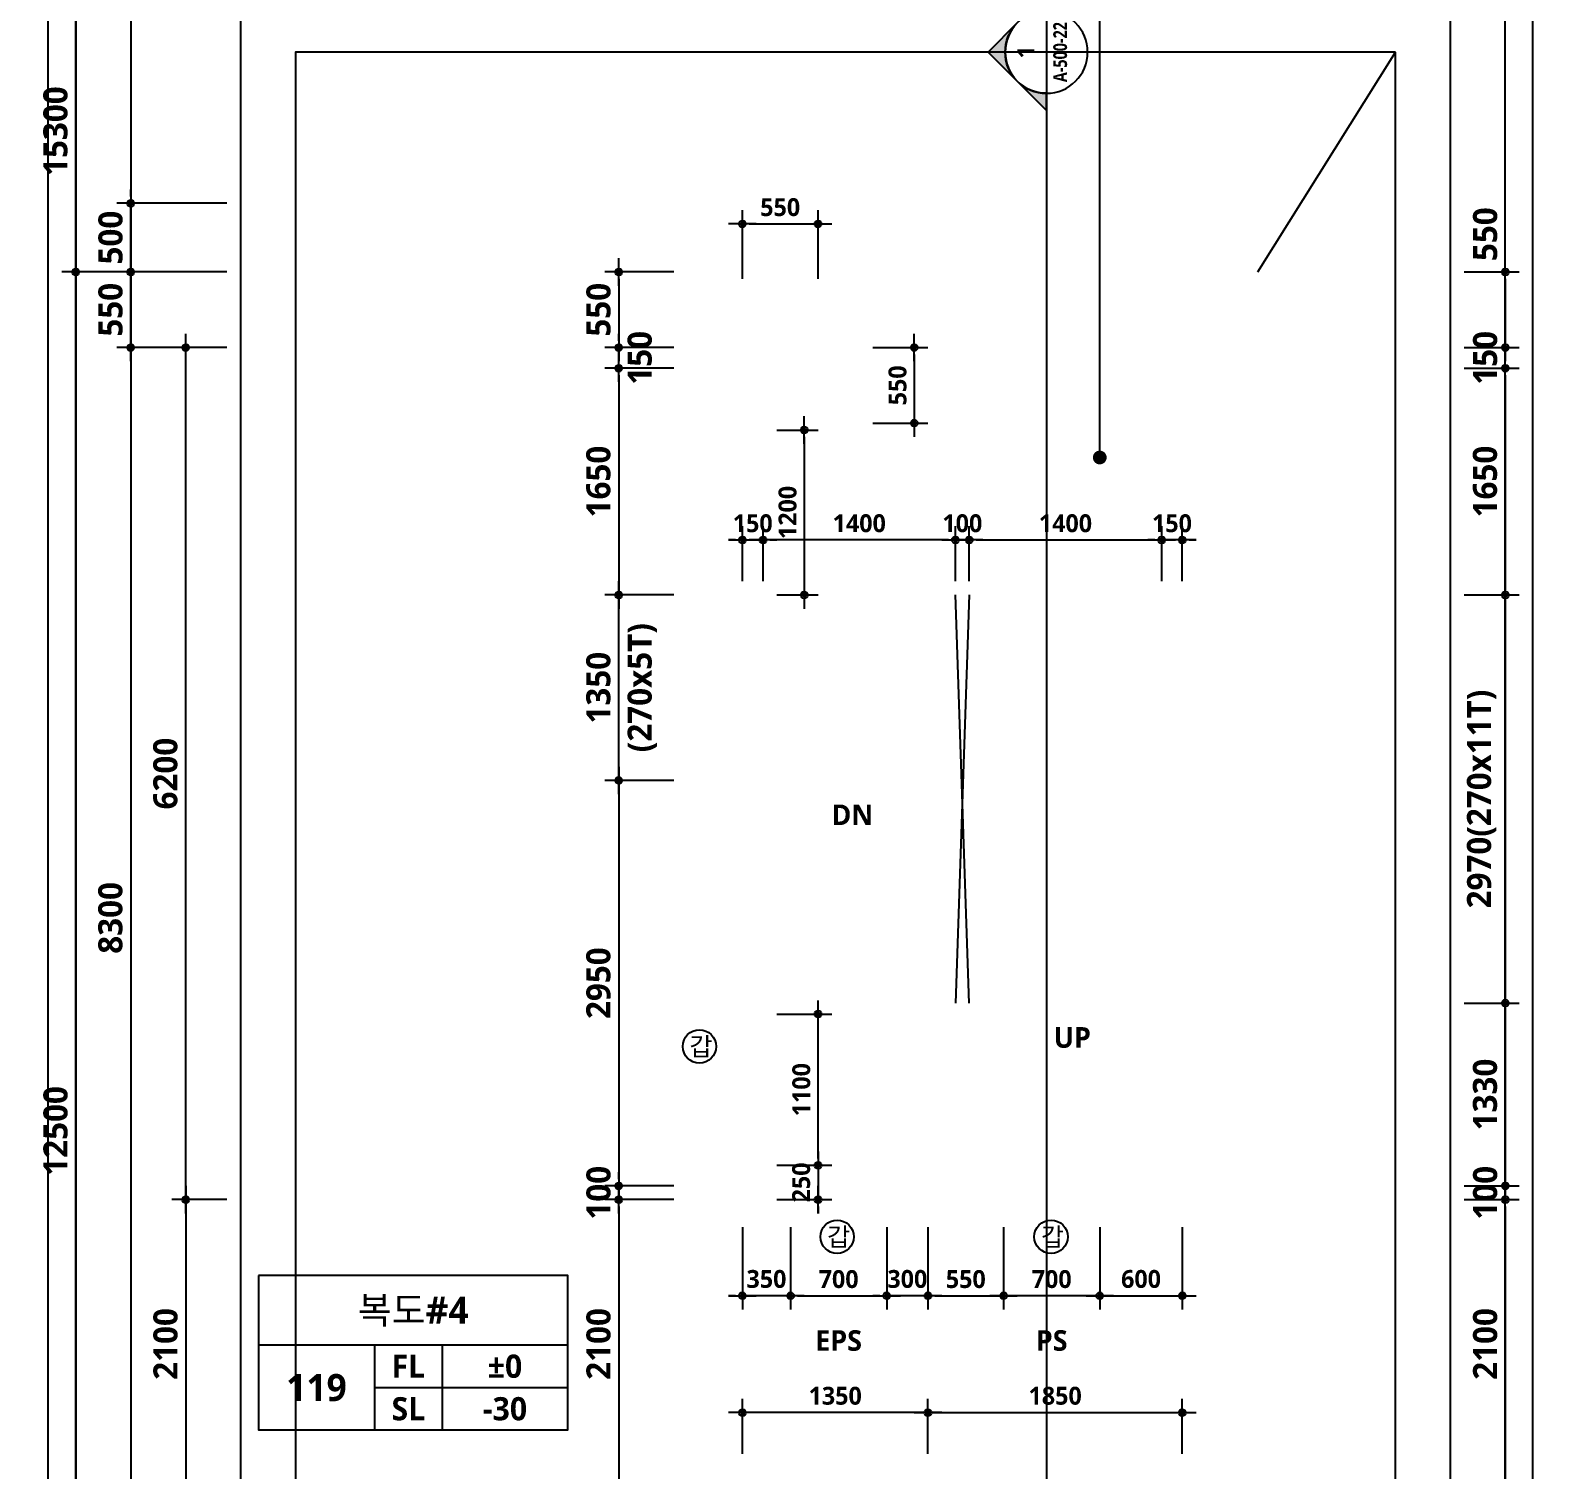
# Model space of a CAD drawing. Header units: millimetres. Extents: x -12482 to 126000, y 0 to 220200.
# Drawn here: x 25569 to 36572, y 71784 to 82259 of the extents above; entities that cross this region are included whole.
import ezdxf
from ezdxf.enums import TextEntityAlignment as Align

# ---------------------------------------------------------------- set-up
doc = ezdxf.new("R2010")
doc.units = ezdxf.units.MM
doc.header["$LTSCALE"] = 60
doc.linetypes.add('CEN', pattern=[62, 60, -1, 0, -1])
doc.layers.get('Defpoints').update_dxf_attribs({"color": 153})
for name, color, linetype in [('A-ANNO-DIM', 4, 'Continuous'), ('A-ANNO-GRA1', 7, 'Continuous'), ('A-ANNO-SYMB', 7, 'Continuous'), ('A-ANNO-TEXT1', 7, 'Continuous'), ('A-ANNO-TEXT2', 3, 'Continuous'), ('A-ANNO-TITL', 7, 'Continuous'), ('A-FLOR-OPEN-BELO', 6, 'CEN'), ('A-ST-AXIS-DIM', 7, 'Continuous'), ('AA-MKXS', 3, 'Continuous'), ('AA-MKXX', 3, 'Continuous')]:
    doc.layers.add(name, color=color, linetype=linetype)
for name, color, linetype, plot in [('Defpoint', 161, 'Continuous', False), ('G(그리드1)', 185, 'Continuous', False), ('G(그리드2)', 235, 'Continuous', False)]:
    doc.layers.add(name, color=color, linetype=linetype, plot=plot)
doc.styles.add('2020음성 1차', font='NanumGothicBold.ttf')
doc.styles.add('SAMOO', font='romans.shx', dxfattribs={"bigfont": 'whgtxt.shx'})
doc.styles.add('SH_나눔', font='')
doc.styles.add('SH_진천_나눔', font='')
doc.styles.get('SH_나눔').set_extended_font_data('NanumGothic', bold=True)
doc.styles.get('SH_진천_나눔').set_extended_font_data('NanumGothic', bold=True)
doc.dimstyles.new('SHP 50', dxfattribs={"dimscale": 50, "dimtxt": 3.5, "dimasz": 1, "dimexe": 2, "dimexo": 2, "dimgap": 1, "dimtad": 1, "dimdec": 0, "dimzin": 0, "dimdsep": 46, "dimtxsty": 'SH_진천_나눔', "dimblk": 'DIMDOT', "dimcen": 0.09, "dimclrd": 256, "dimclre": 256, "dimclrt": 3, "dimadec": 0, "dimazin": 1, "dimtfac": 1, "dimtdec": 0, "dimtix": 1, "dimtmove": 2, "dimatfit": 0, "dimldrblk": 'DIMDOT', "dimfxl": 1, "dimtolj": 1, "dimtzin": 0, "dimlwd": -1, "dimlwe": -1, "dimarcsym": 0})
doc.dimstyles.new('SHP 50내부', dxfattribs={"dimscale": 50, "dimtxt": 2.6, "dimasz": 1, "dimexe": 2, "dimexo": 2, "dimgap": 1, "dimtad": 1, "dimdec": 0, "dimzin": 0, "dimdsep": 46, "dimtxsty": '2020음성 1차', "dimblk": 'DIMDOT', "dimcen": 0.09, "dimclrd": 256, "dimclre": 256, "dimclrt": 3, "dimadec": 0, "dimazin": 1, "dimtfac": 1, "dimtdec": 0, "dimtix": 1, "dimtmove": 2, "dimatfit": 0, "dimldrblk": 'DIMDOT', "dimfxl": 1, "dimtolj": 1, "dimtzin": 0, "dimlwd": -1, "dimlwe": -1, "dimarcsym": 0})

# ---------------------------------------------------------------- blocks, each defined once
blk = doc.blocks.new('DIMDOT')
at = {"color": 0}
blk.add_line((-2, 0), (2, 0), dxfattribs=at)
for radius in [0.5, 0.25]:
    blk.add_circle((0, 0), radius, dxfattribs=at)
blk = doc.blocks.new('*D17177')
at = {"layer": 'A-ST-AXIS-DIM'}
for p, q in [((27000, 80500), (25800, 80500)), ((25900, 68050), (25900, 80450)), ((27000, 68000), (25800, 68000))]:
    blk.add_line(p, q, dxfattribs=at)
at = {"layer": 'Defpoints', "color": 0}
for p in [(25900, 80500), (27100, 80500), (27100, 68000)]:
    blk.add_point(p, dxfattribs=at)
at = {"layer": 'A-ST-AXIS-DIM', "linetype": 'ByBlock', "xscale": 50, "yscale": 50, "zscale": 50}
for p, rotation in [((25900, 80500), 90), ((25900, 68000), 270)]:
    blk.add_blockref('DIMDOT', p, dxfattribs=dict(at, rotation=rotation))
at = {"layer": 'A-ST-AXIS-DIM', "color": 3, "insert": (25754, 74250), "char_height": 175, "attachment_point": 5, "rotation": 90, "style": 'SH_진천_나눔'}
blk.add_mtext('\\A1;12500', dxfattribs=at)
blk = doc.blocks.new('*D17178')
at = {"layer": 'A-ST-AXIS-DIM'}
for p, q in [((27000, 79950), (26200, 79950)), ((26300, 79900), (26300, 71700)), ((27000, 71650), (26200, 71650))]:
    blk.add_line(p, q, dxfattribs=at)
at = {"layer": 'Defpoints', "color": 0}
for p in [(27100, 79950), (26300, 71650), (27100, 71650)]:
    blk.add_point(p, dxfattribs=at)
at = {"layer": 'A-ST-AXIS-DIM', "linetype": 'ByBlock', "xscale": 50, "yscale": 50, "zscale": 50}
for p, rotation in [((26300, 79950), 90), ((26300, 71650), 270)]:
    blk.add_blockref('DIMDOT', p, dxfattribs=dict(at, rotation=rotation))
at = {"layer": 'A-ST-AXIS-DIM', "color": 3, "insert": (26153, 75800), "char_height": 175, "attachment_point": 5, "rotation": 90, "style": 'SH_진천_나눔'}
blk.add_mtext('\\A1;8300', dxfattribs=at)
blk = doc.blocks.new('*D17179')
at = {"layer": 'A-ST-AXIS-DIM'}
for p, q in [((27000, 80500), (26200, 80500)), ((26300, 80000), (26300, 80450)), ((27000, 79950), (26200, 79950))]:
    blk.add_line(p, q, dxfattribs=at)
at = {"layer": 'Defpoints', "color": 0}
for p in [(26300, 80500), (27100, 80500), (27100, 79950)]:
    blk.add_point(p, dxfattribs=at)
at = {"layer": 'A-ST-AXIS-DIM', "linetype": 'ByBlock', "xscale": 50, "yscale": 50, "zscale": 50}
for p, rotation in [((26300, 80500), 90), ((26300, 79950), 270)]:
    blk.add_blockref('DIMDOT', p, dxfattribs=dict(at, rotation=rotation))
at = {"layer": 'A-ST-AXIS-DIM', "color": 3, "insert": (26154, 80225), "char_height": 175, "attachment_point": 5, "rotation": 90, "style": 'SH_진천_나눔'}
blk.add_mtext('\\A1;550', dxfattribs=at)
blk = doc.blocks.new('*D17181')
at = {"layer": 'A-ST-AXIS-DIM'}
for p, q in [((27000, 73750), (26600, 73750)), ((26700, 73700), (26700, 71700)), ((27000, 71650), (26600, 71650))]:
    blk.add_line(p, q, dxfattribs=at)
at = {"layer": 'Defpoints', "color": 0}
for p in [(27100, 73750), (26700, 71650), (27100, 71650)]:
    blk.add_point(p, dxfattribs=at)
at = {"layer": 'A-ST-AXIS-DIM', "linetype": 'ByBlock', "xscale": 50, "yscale": 50, "zscale": 50}
for p, rotation in [((26700, 73750), 90), ((26700, 71650), 270)]:
    blk.add_blockref('DIMDOT', p, dxfattribs=dict(at, rotation=rotation))
at = {"layer": 'A-ST-AXIS-DIM', "color": 3, "insert": (26554, 72700), "char_height": 175, "attachment_point": 5, "rotation": 90, "style": 'SH_진천_나눔'}
blk.add_mtext('\\A1;2100', dxfattribs=at)
blk = doc.blocks.new('*D17182')
at = {"layer": 'A-ST-AXIS-DIM'}
for p, q in [((27000, 79950), (26600, 79950)), ((26700, 73800), (26700, 79900)), ((27000, 73750), (26600, 73750))]:
    blk.add_line(p, q, dxfattribs=at)
at = {"layer": 'Defpoints', "color": 0}
for p in [(26700, 79950), (27100, 79950), (27100, 73750)]:
    blk.add_point(p, dxfattribs=at)
at = {"layer": 'A-ST-AXIS-DIM', "linetype": 'ByBlock', "xscale": 50, "yscale": 50, "zscale": 50}
for p, rotation in [((26700, 79950), 90), ((26700, 73750), 270)]:
    blk.add_blockref('DIMDOT', p, dxfattribs=dict(at, rotation=rotation))
at = {"layer": 'A-ST-AXIS-DIM', "color": 3, "insert": (26553, 76850), "char_height": 175, "attachment_point": 5, "rotation": 90, "style": 'SH_진천_나눔'}
blk.add_mtext('\\A1;6200', dxfattribs=at)
blk = doc.blocks.new('*D18038')
at = {"layer": 'A-ST-AXIS-DIM'}
for p, q in [((26300, 81050), (26300, 81100)), ((27000, 81000), (26200, 81000)), ((26300, 80500), (26300, 81000)), ((27000, 80500), (26200, 80500)), ((26300, 80450), (26300, 80400))]:
    blk.add_line(p, q, dxfattribs=at)
at = {"layer": 'Defpoints', "color": 0}
for p in [(26300, 81000), (27100, 81000), (27100, 80500)]:
    blk.add_point(p, dxfattribs=at)
at = {"layer": 'A-ST-AXIS-DIM', "linetype": 'ByBlock', "xscale": 50, "yscale": 50, "zscale": 50}
for p, rotation in [((26300, 81000), 270), ((26300, 80500), 90)]:
    blk.add_blockref('DIMDOT', p, dxfattribs=dict(at, rotation=rotation))
at = {"layer": 'A-ST-AXIS-DIM', "color": 3, "insert": (26154, 80750), "char_height": 175, "attachment_point": 5, "rotation": 90, "style": 'SH_진천_나눔'}
blk.add_mtext('\\A1;500', dxfattribs=at)
blk = doc.blocks.new('G$C9D92D8A7')
at = {"layer": 'A-ANNO-GRA1'}
for p, q in [((0, 11), (40, 11)), ((15, 11), (15, 0)), ((23.75, 11), (23.75, 0)), ((15, 5.5), (40, 5.5))]:
    blk.add_line(p, q, dxfattribs=at)
blk.add_lwpolyline([(0, 20), (0, 0), (40, 0), (40, 20)], close=True, dxfattribs=at)
at = {"style": '2020음성 1차'}
for tag, height, p in [('실명', 3.5, (20, 15.5)), ('마감레벨', 3, (31.875, 8.25)), ('실번호', 3.5, (7.5, 5.5)), ('구조레벨', 3, (31.875, 2.75))]:
    blk.add_attdef(tag, text='', height=height, dxfattribs=at).set_placement(p, align=Align.MIDDLE_CENTER)
at = {"layer": 'A-ANNO-TEXT1', "style": 'SH_나눔'}
for s, p in [('FL', (19.375, 8.25)), ('SL', (19.375, 2.75))]:
    blk.add_text(s, height=3, dxfattribs=at).set_placement(p, align=Align.MIDDLE)
blk = doc.blocks.new('갑종 TEXT100')
at = {"layer": 'A-ANNO-SYMB'}
blk.add_circle((0, 0), 243, dxfattribs=at)
at = {"layer": 'A-ANNO-TITL', "style": '2020음성 1차'}
blk.add_text('갑 ', height=266.7, dxfattribs=at).set_placement((67, 0), align=Align.MIDDLE_CENTER)
blk = doc.blocks.new('*D18048')
at = {"layer": 'A-ANNO-DIM'}
for p, q in [((30750, 71900), (30750, 72300)), ((32100, 71900), (32100, 72300)), ((32050, 72200), (30800, 72200))]:
    blk.add_line(p, q, dxfattribs=at)
at = {"layer": 'Defpoints', "color": 0}
for p in [(30750, 72200), (30750, 71800), (32100, 71800)]:
    blk.add_point(p, dxfattribs=at)
at = {"layer": 'A-ANNO-DIM', "linetype": 'ByBlock', "xscale": 50, "yscale": 50, "zscale": 50, "rotation": 180}
blk.add_blockref('DIMDOT', (30750, 72200), dxfattribs=at)
at = {"layer": 'A-ANNO-DIM', "linetype": 'ByBlock', "xscale": 50, "yscale": 50, "zscale": 50}
blk.add_blockref('DIMDOT', (32100, 72200), dxfattribs=at)
at = {"layer": 'A-ANNO-DIM', "color": 3, "insert": (31425, 72322), "char_height": 130, "attachment_point": 5, "style": '2020음성 1차'}
blk.add_mtext('\\A1;1350', dxfattribs=at)
blk = doc.blocks.new('*D18049')
at = {"layer": 'A-ANNO-DIM'}
for p, q in [((32100, 71900), (32100, 72300)), ((33950, 71900), (33950, 72300)), ((32150, 72200), (33900, 72200))]:
    blk.add_line(p, q, dxfattribs=at)
at = {"layer": 'Defpoints', "color": 0}
for p in [(33950, 72200), (32100, 71800), (33950, 71800)]:
    blk.add_point(p, dxfattribs=at)
at = {"layer": 'A-ANNO-DIM', "linetype": 'ByBlock', "xscale": 50, "yscale": 50, "zscale": 50, "rotation": 180}
blk.add_blockref('DIMDOT', (32100, 72200), dxfattribs=at)
at = {"layer": 'A-ANNO-DIM', "linetype": 'ByBlock', "xscale": 50, "yscale": 50, "zscale": 50}
blk.add_blockref('DIMDOT', (33950, 72200), dxfattribs=at)
at = {"layer": 'A-ANNO-DIM', "color": 3, "insert": (33025, 72322), "char_height": 130, "attachment_point": 5, "style": '2020음성 1차'}
blk.add_mtext('\\A1;1850', dxfattribs=at)
blk = doc.blocks.new('*D18050')
at = {"layer": 'A-ANNO-DIM'}
for p, q in [((32100, 73550), (32100, 72950)), ((32650, 73550), (32650, 72950)), ((32150, 73050), (32600, 73050))]:
    blk.add_line(p, q, dxfattribs=at)
at = {"layer": 'Defpoints', "color": 0}
for p in [(32100, 73650), (32650, 73650), (32650, 73050)]:
    blk.add_point(p, dxfattribs=at)
at = {"layer": 'A-ANNO-DIM', "linetype": 'ByBlock', "xscale": 50, "yscale": 50, "zscale": 50, "rotation": 180}
blk.add_blockref('DIMDOT', (32100, 73050), dxfattribs=at)
at = {"layer": 'A-ANNO-DIM', "linetype": 'ByBlock', "xscale": 50, "yscale": 50, "zscale": 50}
blk.add_blockref('DIMDOT', (32650, 73050), dxfattribs=at)
at = {"layer": 'A-ANNO-DIM', "color": 3, "insert": (32375, 73171), "char_height": 130, "attachment_point": 5, "style": '2020음성 1차'}
blk.add_mtext('\\A1;550', dxfattribs=at)
blk = doc.blocks.new('*D18051')
at = {"layer": 'A-ANNO-DIM'}
for p, q in [((32650, 73550), (32650, 72950)), ((33350, 73550), (33350, 72950)), ((33300, 73050), (32700, 73050))]:
    blk.add_line(p, q, dxfattribs=at)
at = {"layer": 'Defpoints', "color": 0}
for p in [(32650, 73650), (33350, 73650), (32650, 73050)]:
    blk.add_point(p, dxfattribs=at)
at = {"layer": 'A-ANNO-DIM', "linetype": 'ByBlock', "xscale": 50, "yscale": 50, "zscale": 50, "rotation": 180}
blk.add_blockref('DIMDOT', (32650, 73050), dxfattribs=at)
at = {"layer": 'A-ANNO-DIM', "linetype": 'ByBlock', "xscale": 50, "yscale": 50, "zscale": 50}
blk.add_blockref('DIMDOT', (33350, 73050), dxfattribs=at)
at = {"layer": 'A-ANNO-DIM', "color": 3, "insert": (33000, 73171), "char_height": 130, "attachment_point": 5, "style": '2020음성 1차'}
blk.add_mtext('\\A1;700', dxfattribs=at)
blk = doc.blocks.new('*D18052')
at = {"layer": 'A-ANNO-DIM'}
for p, q in [((31800, 73550), (31800, 72950)), ((32100, 73550), (32100, 72950)), ((31750, 73050), (31700, 73050)), ((32100, 73050), (31800, 73050)), ((32150, 73050), (32200, 73050))]:
    blk.add_line(p, q, dxfattribs=at)
at = {"layer": 'Defpoints', "color": 0}
for p in [(31800, 73650), (32100, 73650), (31800, 73050)]:
    blk.add_point(p, dxfattribs=at)
at = {"layer": 'A-ANNO-DIM', "linetype": 'ByBlock', "xscale": 50, "yscale": 50, "zscale": 50}
blk.add_blockref('DIMDOT', (31800, 73050), dxfattribs=at)
at = {"layer": 'A-ANNO-DIM', "linetype": 'ByBlock', "xscale": 50, "yscale": 50, "zscale": 50, "rotation": 180}
blk.add_blockref('DIMDOT', (32100, 73050), dxfattribs=at)
at = {"layer": 'A-ANNO-DIM', "color": 3, "insert": (31950, 73172), "char_height": 130, "attachment_point": 5, "style": '2020음성 1차'}
blk.add_mtext('\\A1;300', dxfattribs=at)
blk = doc.blocks.new('*D18053')
at = {"layer": 'A-ANNO-DIM'}
for p, q in [((31100, 73550), (31100, 72950)), ((31800, 73550), (31800, 72950)), ((31150, 73050), (31750, 73050))]:
    blk.add_line(p, q, dxfattribs=at)
at = {"layer": 'Defpoints', "color": 0}
for p in [(31100, 73650), (31800, 73650), (31800, 73050)]:
    blk.add_point(p, dxfattribs=at)
at = {"layer": 'A-ANNO-DIM', "linetype": 'ByBlock', "xscale": 50, "yscale": 50, "zscale": 50, "rotation": 180}
blk.add_blockref('DIMDOT', (31100, 73050), dxfattribs=at)
at = {"layer": 'A-ANNO-DIM', "linetype": 'ByBlock', "xscale": 50, "yscale": 50, "zscale": 50}
blk.add_blockref('DIMDOT', (31800, 73050), dxfattribs=at)
at = {"layer": 'A-ANNO-DIM', "color": 3, "insert": (31450, 73171), "char_height": 130, "attachment_point": 5, "style": '2020음성 1차'}
blk.add_mtext('\\A1;700', dxfattribs=at)
blk = doc.blocks.new('*D18054')
at = {"layer": 'A-ANNO-DIM'}
for p, q in [((30750, 73550), (30750, 72950)), ((31100, 73550), (31100, 72950)), ((30700, 73050), (30650, 73050)), ((31100, 73050), (30750, 73050)), ((31150, 73050), (31200, 73050))]:
    blk.add_line(p, q, dxfattribs=at)
at = {"layer": 'Defpoints', "color": 0}
for p in [(30750, 73650), (31100, 73650), (30750, 73050)]:
    blk.add_point(p, dxfattribs=at)
at = {"layer": 'A-ANNO-DIM', "linetype": 'ByBlock', "xscale": 50, "yscale": 50, "zscale": 50}
blk.add_blockref('DIMDOT', (30750, 73050), dxfattribs=at)
at = {"layer": 'A-ANNO-DIM', "linetype": 'ByBlock', "xscale": 50, "yscale": 50, "zscale": 50, "rotation": 180}
blk.add_blockref('DIMDOT', (31100, 73050), dxfattribs=at)
at = {"layer": 'A-ANNO-DIM', "color": 3, "insert": (30925, 73172), "char_height": 130, "attachment_point": 5, "style": '2020음성 1차'}
blk.add_mtext('\\A1;350', dxfattribs=at)
blk = doc.blocks.new('*D18055')
at = {"layer": 'A-ANNO-DIM'}
for p, q in [((33350, 73550), (33350, 72950)), ((33950, 73550), (33950, 72950)), ((33400, 73050), (33900, 73050))]:
    blk.add_line(p, q, dxfattribs=at)
at = {"layer": 'Defpoints', "color": 0}
for p in [(33350, 73650), (33950, 73650), (33950, 73050)]:
    blk.add_point(p, dxfattribs=at)
at = {"layer": 'A-ANNO-DIM', "linetype": 'ByBlock', "xscale": 50, "yscale": 50, "zscale": 50, "rotation": 180}
blk.add_blockref('DIMDOT', (33350, 73050), dxfattribs=at)
at = {"layer": 'A-ANNO-DIM', "linetype": 'ByBlock', "xscale": 50, "yscale": 50, "zscale": 50}
blk.add_blockref('DIMDOT', (33950, 73050), dxfattribs=at)
at = {"layer": 'A-ANNO-DIM', "color": 3, "insert": (33650, 73172), "char_height": 130, "attachment_point": 5, "style": '2020음성 1차'}
blk.add_mtext('\\A1;600', dxfattribs=at)
blk = doc.blocks.new('*D18059')
at = {"layer": 'A-ANNO-DIM'}
for p, q in [((31300, 74050), (31300, 74100)), ((31000, 74000), (31400, 74000)), ((31300, 74000), (31300, 73750)), ((31000, 73750), (31400, 73750)), ((31300, 73700), (31300, 73650))]:
    blk.add_line(p, q, dxfattribs=at)
at = {"layer": 'Defpoints', "color": 0}
for p in [(30900, 74000), (30900, 73750), (31300, 73750)]:
    blk.add_point(p, dxfattribs=at)
at = {"layer": 'A-ANNO-DIM', "linetype": 'ByBlock', "xscale": 50, "yscale": 50, "zscale": 50}
for p, rotation in [((31300, 74000), 270), ((31300, 73750), 90)]:
    blk.add_blockref('DIMDOT', p, dxfattribs=dict(at, rotation=rotation))
at = {"layer": 'A-ANNO-DIM', "color": 3, "insert": (31178, 73875), "char_height": 130, "attachment_point": 5, "rotation": 90, "style": '2020음성 1차'}
blk.add_mtext('\\A1;250', dxfattribs=at)
blk = doc.blocks.new('*D18060')
at = {"layer": 'A-ANNO-DIM'}
for p, q in [((31000, 75100), (31400, 75100)), ((31300, 74050), (31300, 75050)), ((31000, 74000), (31400, 74000))]:
    blk.add_line(p, q, dxfattribs=at)
at = {"layer": 'Defpoints', "color": 0}
for p in [(30900, 75100), (31300, 75100), (30900, 74000)]:
    blk.add_point(p, dxfattribs=at)
at = {"layer": 'A-ANNO-DIM', "linetype": 'ByBlock', "xscale": 50, "yscale": 50, "zscale": 50}
for p, rotation in [((31300, 75100), 90), ((31300, 74000), 270)]:
    blk.add_blockref('DIMDOT', p, dxfattribs=dict(at, rotation=rotation))
at = {"layer": 'A-ANNO-DIM', "color": 3, "insert": (31179, 74550), "char_height": 130, "attachment_point": 5, "rotation": 90, "style": '2020음성 1차'}
blk.add_mtext('\\A1;1100', dxfattribs=at)
blk = doc.blocks.new('*D18061')
at = {"layer": 'A-ANNO-DIM'}
for p, q in [((31700, 79950), (32100, 79950)), ((32000, 79900), (32000, 79450)), ((31700, 79400), (32100, 79400))]:
    blk.add_line(p, q, dxfattribs=at)
at = {"layer": 'Defpoints', "color": 0}
for p in [(31600, 79950), (31600, 79400), (32000, 79400)]:
    blk.add_point(p, dxfattribs=at)
at = {"layer": 'A-ANNO-DIM', "linetype": 'ByBlock', "xscale": 50, "yscale": 50, "zscale": 50}
for p, rotation in [((32000, 79950), 90), ((32000, 79400), 270)]:
    blk.add_blockref('DIMDOT', p, dxfattribs=dict(at, rotation=rotation))
at = {"layer": 'A-ANNO-DIM', "color": 3, "insert": (31879, 79675), "char_height": 130, "attachment_point": 5, "rotation": 90, "style": '2020음성 1차'}
blk.add_mtext('\\A1;550', dxfattribs=at)
blk = doc.blocks.new('*D18062')
at = {"layer": 'A-ANNO-DIM'}
for p, q in [((32300, 78250), (32300, 78650)), ((32400, 78250), (32400, 78650)), ((32250, 78550), (32200, 78550)), ((32300, 78550), (32400, 78550)), ((32450, 78550), (32500, 78550))]:
    blk.add_line(p, q, dxfattribs=at)
at = {"layer": 'Defpoints', "color": 0}
for p in [(32400, 78550), (32300, 78150), (32400, 78150)]:
    blk.add_point(p, dxfattribs=at)
at = {"layer": 'A-ANNO-DIM', "linetype": 'ByBlock', "xscale": 50, "yscale": 50, "zscale": 50}
blk.add_blockref('DIMDOT', (32300, 78550), dxfattribs=at)
at = {"layer": 'A-ANNO-DIM', "linetype": 'ByBlock', "xscale": 50, "yscale": 50, "zscale": 50, "rotation": 180}
blk.add_blockref('DIMDOT', (32400, 78550), dxfattribs=at)
at = {"layer": 'A-ANNO-DIM', "color": 3, "insert": (32350, 78671), "char_height": 130, "attachment_point": 5, "style": '2020음성 1차'}
blk.add_mtext('\\A1;100', dxfattribs=at)
blk = doc.blocks.new('*D18063')
at = {"layer": 'A-ANNO-DIM'}
for p, q in [((30900, 78250), (30900, 78650)), ((32300, 78250), (32300, 78650)), ((32250, 78550), (30950, 78550))]:
    blk.add_line(p, q, dxfattribs=at)
at = {"layer": 'Defpoints', "color": 0}
for p in [(30900, 78550), (30900, 78150), (32300, 78150)]:
    blk.add_point(p, dxfattribs=at)
at = {"layer": 'A-ANNO-DIM', "linetype": 'ByBlock', "xscale": 50, "yscale": 50, "zscale": 50, "rotation": 180}
blk.add_blockref('DIMDOT', (30900, 78550), dxfattribs=at)
at = {"layer": 'A-ANNO-DIM', "linetype": 'ByBlock', "xscale": 50, "yscale": 50, "zscale": 50}
blk.add_blockref('DIMDOT', (32300, 78550), dxfattribs=at)
at = {"layer": 'A-ANNO-DIM', "color": 3, "insert": (31600, 78671), "char_height": 130, "attachment_point": 5, "style": '2020음성 1차'}
blk.add_mtext('\\A1;1400', dxfattribs=at)
blk = doc.blocks.new('*D18064')
at = {"layer": 'A-ANNO-DIM'}
for p, q in [((30750, 78250), (30750, 78650)), ((30900, 78250), (30900, 78650)), ((30700, 78550), (30650, 78550)), ((30750, 78550), (30900, 78550)), ((30950, 78550), (31000, 78550))]:
    blk.add_line(p, q, dxfattribs=at)
at = {"layer": 'Defpoints', "color": 0}
for p in [(30900, 78550), (30750, 78150), (30900, 78150)]:
    blk.add_point(p, dxfattribs=at)
at = {"layer": 'A-ANNO-DIM', "linetype": 'ByBlock', "xscale": 50, "yscale": 50, "zscale": 50}
blk.add_blockref('DIMDOT', (30750, 78550), dxfattribs=at)
at = {"layer": 'A-ANNO-DIM', "linetype": 'ByBlock', "xscale": 50, "yscale": 50, "zscale": 50, "rotation": 180}
blk.add_blockref('DIMDOT', (30900, 78550), dxfattribs=at)
at = {"layer": 'A-ANNO-DIM', "color": 3, "insert": (30825, 78671), "char_height": 130, "attachment_point": 5, "style": '2020음성 1차'}
blk.add_mtext('\\A1;150', dxfattribs=at)
blk = doc.blocks.new('*D18065')
at = {"layer": 'A-ANNO-DIM'}
for p, q in [((32400, 78250), (32400, 78650)), ((33800, 78250), (33800, 78650)), ((32450, 78550), (33750, 78550))]:
    blk.add_line(p, q, dxfattribs=at)
at = {"layer": 'Defpoints', "color": 0}
for p in [(33800, 78550), (32400, 78150), (33800, 78150)]:
    blk.add_point(p, dxfattribs=at)
at = {"layer": 'A-ANNO-DIM', "linetype": 'ByBlock', "xscale": 50, "yscale": 50, "zscale": 50, "rotation": 180}
blk.add_blockref('DIMDOT', (32400, 78550), dxfattribs=at)
at = {"layer": 'A-ANNO-DIM', "linetype": 'ByBlock', "xscale": 50, "yscale": 50, "zscale": 50}
blk.add_blockref('DIMDOT', (33800, 78550), dxfattribs=at)
at = {"layer": 'A-ANNO-DIM', "color": 3, "insert": (33100, 78671), "char_height": 130, "attachment_point": 5, "style": '2020음성 1차'}
blk.add_mtext('\\A1;1400', dxfattribs=at)
blk = doc.blocks.new('*D18066')
at = {"layer": 'A-ANNO-DIM'}
for p, q in [((33800, 78250), (33800, 78650)), ((33950, 78250), (33950, 78650)), ((33750, 78550), (33700, 78550)), ((33950, 78550), (33800, 78550)), ((34000, 78550), (34050, 78550))]:
    blk.add_line(p, q, dxfattribs=at)
at = {"layer": 'Defpoints', "color": 0}
for p in [(33800, 78550), (33800, 78150), (33950, 78150)]:
    blk.add_point(p, dxfattribs=at)
at = {"layer": 'A-ANNO-DIM', "linetype": 'ByBlock', "xscale": 50, "yscale": 50, "zscale": 50}
blk.add_blockref('DIMDOT', (33800, 78550), dxfattribs=at)
at = {"layer": 'A-ANNO-DIM', "linetype": 'ByBlock', "xscale": 50, "yscale": 50, "zscale": 50, "rotation": 180}
blk.add_blockref('DIMDOT', (33950, 78550), dxfattribs=at)
at = {"layer": 'A-ANNO-DIM', "color": 3, "insert": (33875, 78671), "char_height": 130, "attachment_point": 5, "style": '2020음성 1차'}
blk.add_mtext('\\A1;150', dxfattribs=at)
blk = doc.blocks.new('*D18067')
at = {"layer": 'A-ANNO-DIM'}
for p, q in [((31000, 79350), (31300, 79350)), ((31200, 79300), (31200, 78200)), ((31000, 78150), (31300, 78150))]:
    blk.add_line(p, q, dxfattribs=at)
at = {"layer": 'Defpoints', "color": 0}
for p in [(30900, 79350), (30900, 78150), (31200, 78150)]:
    blk.add_point(p, dxfattribs=at)
at = {"layer": 'A-ANNO-DIM', "linetype": 'ByBlock', "xscale": 50, "yscale": 50, "zscale": 50}
for p, rotation in [((31200, 79350), 90), ((31200, 78150), 270)]:
    blk.add_blockref('DIMDOT', p, dxfattribs=dict(at, rotation=rotation))
at = {"layer": 'A-ANNO-DIM', "color": 3, "insert": (31079, 78750), "char_height": 130, "attachment_point": 5, "rotation": 90, "style": '2020음성 1차'}
blk.add_mtext('\\A1;1200', dxfattribs=at)
blk = doc.blocks.new('*D18068')
at = {"layer": 'A-ST-AXIS-DIM'}
for p, q in [((36300, 80000), (36300, 80050)), ((36000, 79950), (36400, 79950)), ((36300, 79800), (36300, 79950)), ((36000, 79800), (36400, 79800)), ((36300, 79750), (36300, 79700))]:
    blk.add_line(p, q, dxfattribs=at)
at = {"layer": 'Defpoints', "color": 0}
for p in [(35900, 79950), (36300, 79950), (35900, 79800)]:
    blk.add_point(p, dxfattribs=at)
at = {"layer": 'A-ST-AXIS-DIM', "linetype": 'ByBlock', "xscale": 50, "yscale": 50, "zscale": 50}
for p, rotation in [((36300, 79950), 270), ((36300, 79800), 90)]:
    blk.add_blockref('DIMDOT', p, dxfattribs=dict(at, rotation=rotation))
at = {"layer": 'A-ST-AXIS-DIM', "color": 3, "insert": (36154, 79875), "char_height": 175, "attachment_point": 5, "rotation": 90, "style": 'SH_진천_나눔'}
blk.add_mtext('\\A1;150', dxfattribs=at)
blk = doc.blocks.new('*D18069')
at = {"layer": 'A-ST-AXIS-DIM'}
for p, q in [((36000, 75180), (36400, 75180)), ((36300, 75130), (36300, 73900)), ((36000, 73850), (36400, 73850))]:
    blk.add_line(p, q, dxfattribs=at)
at = {"layer": 'Defpoints', "color": 0}
for p in [(35900, 75180), (35900, 73850), (36300, 73850)]:
    blk.add_point(p, dxfattribs=at)
at = {"layer": 'A-ST-AXIS-DIM', "linetype": 'ByBlock', "xscale": 50, "yscale": 50, "zscale": 50}
for p, rotation in [((36300, 75180), 90), ((36300, 73850), 270)]:
    blk.add_blockref('DIMDOT', p, dxfattribs=dict(at, rotation=rotation))
at = {"layer": 'A-ST-AXIS-DIM', "color": 3, "insert": (36153, 74515), "char_height": 175, "attachment_point": 5, "rotation": 90, "style": 'SH_진천_나눔'}
blk.add_mtext('\\A1;1330', dxfattribs=at)
blk = doc.blocks.new('*D18070')
at = {"layer": 'A-ST-AXIS-DIM'}
for p, q in [((36300, 73900), (36300, 73950)), ((36000, 73850), (36400, 73850)), ((36300, 73750), (36300, 73850)), ((36000, 73750), (36400, 73750)), ((36300, 73700), (36300, 73650))]:
    blk.add_line(p, q, dxfattribs=at)
at = {"layer": 'Defpoints', "color": 0}
for p in [(35900, 73850), (36300, 73850), (35900, 73750)]:
    blk.add_point(p, dxfattribs=at)
at = {"layer": 'A-ST-AXIS-DIM', "linetype": 'ByBlock', "xscale": 50, "yscale": 50, "zscale": 50}
for p, rotation in [((36300, 73850), 270), ((36300, 73750), 90)]:
    blk.add_blockref('DIMDOT', p, dxfattribs=dict(at, rotation=rotation))
at = {"layer": 'A-ST-AXIS-DIM', "color": 3, "insert": (36154, 73800), "char_height": 175, "attachment_point": 5, "rotation": 90, "style": 'SH_진천_나눔'}
blk.add_mtext('\\A1;100', dxfattribs=at)
blk = doc.blocks.new('*D18071')
at = {"layer": 'A-ST-AXIS-DIM'}
for p, q in [((36000, 80500), (36400, 80500)), ((36300, 80450), (36300, 80000)), ((36000, 79950), (36400, 79950))]:
    blk.add_line(p, q, dxfattribs=at)
at = {"layer": 'Defpoints', "color": 0}
for p in [(35900, 80500), (35900, 79950), (36300, 79950)]:
    blk.add_point(p, dxfattribs=at)
at = {"layer": 'A-ST-AXIS-DIM', "linetype": 'ByBlock', "xscale": 50, "yscale": 50, "zscale": 50}
for p, rotation in [((36300, 80500), 90), ((36300, 79950), 270)]:
    blk.add_blockref('DIMDOT', p, dxfattribs=dict(at, rotation=rotation))
at = {"layer": 'A-ST-AXIS-DIM', "color": 3, "insert": (36154, 80775), "char_height": 175, "attachment_point": 5, "rotation": 90, "style": 'SH_진천_나눔'}
blk.add_mtext('\\A1;550', dxfattribs=at)
blk = doc.blocks.new('*D18072')
at = {"layer": 'A-ST-AXIS-DIM'}
for p, q in [((36000, 73750), (36400, 73750)), ((36300, 73700), (36300, 71700)), ((36000, 71650), (36400, 71650))]:
    blk.add_line(p, q, dxfattribs=at)
at = {"layer": 'Defpoints', "color": 0}
for p in [(35900, 73750), (35900, 71650), (36300, 71650)]:
    blk.add_point(p, dxfattribs=at)
at = {"layer": 'A-ST-AXIS-DIM', "linetype": 'ByBlock', "xscale": 50, "yscale": 50, "zscale": 50}
for p, rotation in [((36300, 73750), 90), ((36300, 71650), 270)]:
    blk.add_blockref('DIMDOT', p, dxfattribs=dict(at, rotation=rotation))
at = {"layer": 'A-ST-AXIS-DIM', "color": 3, "insert": (36154, 72700), "char_height": 175, "attachment_point": 5, "rotation": 90, "style": 'SH_진천_나눔'}
blk.add_mtext('\\A1;2100', dxfattribs=at)
blk = doc.blocks.new('*D18075')
at = {"layer": 'A-ST-AXIS-DIM'}
for p, q in [((36000, 78150), (36400, 78150)), ((36300, 78100), (36300, 75230)), ((36000, 75180), (36400, 75180))]:
    blk.add_line(p, q, dxfattribs=at)
at = {"layer": 'Defpoints', "color": 0}
for p in [(35900, 78150), (35900, 75180), (36300, 75180)]:
    blk.add_point(p, dxfattribs=at)
at = {"layer": 'A-ST-AXIS-DIM', "linetype": 'ByBlock', "xscale": 50, "yscale": 50, "zscale": 50}
for p, rotation in [((36300, 78150), 90), ((36300, 75180), 270)]:
    blk.add_blockref('DIMDOT', p, dxfattribs=dict(at, rotation=rotation))
at = {"layer": 'A-ST-AXIS-DIM', "color": 3, "insert": (36128, 76665), "char_height": 175, "attachment_point": 5, "rotation": 90, "style": 'SH_진천_나눔'}
blk.add_mtext('\\A1;\\A1;2970(270x11T)', dxfattribs=at)
blk = doc.blocks.new('*D18076')
at = {"layer": 'A-ANNO-DIM'}
for p, q in [((30750, 80450), (30750, 80950)), ((31300, 80450), (31300, 80950)), ((30800, 80850), (31250, 80850))]:
    blk.add_line(p, q, dxfattribs=at)
at = {"layer": 'Defpoints', "color": 0}
for p in [(31300, 80850), (30750, 80350), (31300, 80350)]:
    blk.add_point(p, dxfattribs=at)
at = {"layer": 'A-ANNO-DIM', "linetype": 'ByBlock', "xscale": 50, "yscale": 50, "zscale": 50, "rotation": 180}
blk.add_blockref('DIMDOT', (30750, 80850), dxfattribs=at)
at = {"layer": 'A-ANNO-DIM', "linetype": 'ByBlock', "xscale": 50, "yscale": 50, "zscale": 50}
blk.add_blockref('DIMDOT', (31300, 80850), dxfattribs=at)
at = {"layer": 'A-ANNO-DIM', "color": 3, "insert": (31025, 80971), "char_height": 130, "attachment_point": 5, "style": '2020음성 1차'}
blk.add_mtext('\\A1;550', dxfattribs=at)
blk = doc.blocks.new('*D18077')
at = {"layer": 'A-ST-AXIS-DIM'}
for p, q in [((30250, 78150), (29750, 78150)), ((29850, 76850), (29850, 78100)), ((30250, 76800), (29750, 76800))]:
    blk.add_line(p, q, dxfattribs=at)
at = {"layer": 'Defpoints', "color": 0}
for p in [(29850, 78150), (30350, 78150), (30350, 76800)]:
    blk.add_point(p, dxfattribs=at)
at = {"layer": 'A-ST-AXIS-DIM', "linetype": 'ByBlock', "xscale": 50, "yscale": 50, "zscale": 50}
for p, rotation in [((29850, 78150), 90), ((29850, 76800), 270)]:
    blk.add_blockref('DIMDOT', p, dxfattribs=dict(at, rotation=rotation))
at = {"layer": 'A-ST-AXIS-DIM', "color": 3, "char_height": 175, "attachment_point": 5, "rotation": 90, "style": 'SH_진천_나눔'}
for s, insert in [('\\A1;(270x5T)', (30022, 77475)), ('\\A1;1350', (29703, 77475))]:
    blk.add_mtext(s, dxfattribs=dict(at, insert=insert))
blk = doc.blocks.new('*D18078')
at = {"layer": 'A-ST-AXIS-DIM'}
for p, q in [((29850, 80000), (29850, 80050)), ((30250, 79950), (29750, 79950)), ((29850, 79800), (29850, 79950)), ((30250, 79800), (29750, 79800)), ((29850, 79750), (29850, 79700))]:
    blk.add_line(p, q, dxfattribs=at)
at = {"layer": 'Defpoints', "color": 0}
for p in [(29850, 79950), (30350, 79950), (30350, 79800)]:
    blk.add_point(p, dxfattribs=at)
at = {"layer": 'A-ST-AXIS-DIM', "linetype": 'ByBlock', "xscale": 50, "yscale": 50, "zscale": 50}
for p, rotation in [((29850, 79950), 270), ((29850, 79800), 90)]:
    blk.add_blockref('DIMDOT', p, dxfattribs=dict(at, rotation=rotation))
at = {"layer": 'A-ST-AXIS-DIM', "color": 3, "insert": (30004, 79875), "char_height": 175, "attachment_point": 5, "rotation": 90, "style": 'SH_진천_나눔'}
blk.add_mtext('\\A1;150', dxfattribs=at)
blk = doc.blocks.new('*D18079')
at = {"layer": 'A-ST-AXIS-DIM'}
for p, q in [((30250, 76800), (29750, 76800)), ((29850, 76750), (29850, 73900)), ((30250, 73850), (29750, 73850))]:
    blk.add_line(p, q, dxfattribs=at)
at = {"layer": 'Defpoints', "color": 0}
for p in [(30350, 76800), (29850, 73850), (30350, 73850)]:
    blk.add_point(p, dxfattribs=at)
at = {"layer": 'A-ST-AXIS-DIM', "linetype": 'ByBlock', "xscale": 50, "yscale": 50, "zscale": 50}
for p, rotation in [((29850, 76800), 90), ((29850, 73850), 270)]:
    blk.add_blockref('DIMDOT', p, dxfattribs=dict(at, rotation=rotation))
at = {"layer": 'A-ST-AXIS-DIM', "color": 3, "insert": (29703, 75325), "char_height": 175, "attachment_point": 5, "rotation": 90, "style": 'SH_진천_나눔'}
blk.add_mtext('\\A1;2950', dxfattribs=at)
blk = doc.blocks.new('*D18080')
at = {"layer": 'A-ST-AXIS-DIM'}
for p, q in [((29850, 73900), (29850, 73950)), ((30250, 73850), (29750, 73850)), ((29850, 73750), (29850, 73850)), ((30250, 73750), (29750, 73750)), ((29850, 73700), (29850, 73650))]:
    blk.add_line(p, q, dxfattribs=at)
at = {"layer": 'Defpoints', "color": 0}
for p in [(29850, 73850), (30350, 73850), (30350, 73750)]:
    blk.add_point(p, dxfattribs=at)
at = {"layer": 'A-ST-AXIS-DIM', "linetype": 'ByBlock', "xscale": 50, "yscale": 50, "zscale": 50}
for p, rotation in [((29850, 73850), 270), ((29850, 73750), 90)]:
    blk.add_blockref('DIMDOT', p, dxfattribs=dict(at, rotation=rotation))
at = {"layer": 'A-ST-AXIS-DIM', "color": 3, "insert": (29704, 73800), "char_height": 175, "attachment_point": 5, "rotation": 90, "style": 'SH_진천_나눔'}
blk.add_mtext('\\A1;100', dxfattribs=at)
blk = doc.blocks.new('*D18081')
at = {"layer": 'A-ST-AXIS-DIM'}
for p, q in [((30250, 80500), (29750, 80500)), ((29850, 80450), (29850, 80000)), ((30250, 79950), (29750, 79950))]:
    blk.add_line(p, q, dxfattribs=at)
at = {"layer": 'Defpoints', "color": 0}
for p in [(30350, 80500), (29850, 79950), (30350, 79950)]:
    blk.add_point(p, dxfattribs=at)
at = {"layer": 'A-ST-AXIS-DIM', "linetype": 'ByBlock', "xscale": 50, "yscale": 50, "zscale": 50}
for p, rotation in [((29850, 80500), 90), ((29850, 79950), 270)]:
    blk.add_blockref('DIMDOT', p, dxfattribs=dict(at, rotation=rotation))
at = {"layer": 'A-ST-AXIS-DIM', "color": 3, "insert": (29704, 80225), "char_height": 175, "attachment_point": 5, "rotation": 90, "style": 'SH_진천_나눔'}
blk.add_mtext('\\A1;550', dxfattribs=at)
blk = doc.blocks.new('*D18082')
at = {"layer": 'A-ST-AXIS-DIM'}
for p, q in [((30250, 73750), (29750, 73750)), ((29850, 73700), (29850, 71700)), ((30250, 71650), (29750, 71650))]:
    blk.add_line(p, q, dxfattribs=at)
at = {"layer": 'Defpoints', "color": 0}
for p in [(30350, 73750), (29850, 71650), (30350, 71650)]:
    blk.add_point(p, dxfattribs=at)
at = {"layer": 'A-ST-AXIS-DIM', "linetype": 'ByBlock', "xscale": 50, "yscale": 50, "zscale": 50}
for p, rotation in [((29850, 73750), 90), ((29850, 71650), 270)]:
    blk.add_blockref('DIMDOT', p, dxfattribs=dict(at, rotation=rotation))
at = {"layer": 'A-ST-AXIS-DIM', "color": 3, "insert": (29704, 72700), "char_height": 175, "attachment_point": 5, "rotation": 90, "style": 'SH_진천_나눔'}
blk.add_mtext('\\A1;2100', dxfattribs=at)
blk = doc.blocks.new('*D18372')
at = {"layer": 'A-ST-AXIS-DIM'}
for p, q in [((36000, 79800), (36400, 79800)), ((36300, 79750), (36300, 78200)), ((36000, 78150), (36400, 78150))]:
    blk.add_line(p, q, dxfattribs=at)
at = {"layer": 'Defpoints', "color": 0}
for p in [(35900, 79800), (35900, 78150), (36300, 78150)]:
    blk.add_point(p, dxfattribs=at)
at = {"layer": 'A-ST-AXIS-DIM', "linetype": 'ByBlock', "xscale": 50, "yscale": 50, "zscale": 50}
for p, rotation in [((36300, 79800), 90), ((36300, 78150), 270)]:
    blk.add_blockref('DIMDOT', p, dxfattribs=dict(at, rotation=rotation))
at = {"layer": 'A-ST-AXIS-DIM', "color": 3, "insert": (36153, 78975), "char_height": 175, "attachment_point": 5, "rotation": 90, "style": 'SH_진천_나눔'}
blk.add_mtext('\\A1;1650', dxfattribs=at)
blk = doc.blocks.new('*D18373')
at = {"layer": 'A-ST-AXIS-DIM'}
for p, q in [((30250, 79800), (29750, 79800)), ((29850, 79750), (29850, 78200)), ((30250, 78150), (29750, 78150))]:
    blk.add_line(p, q, dxfattribs=at)
at = {"layer": 'Defpoints', "color": 0}
for p in [(30350, 79800), (29850, 78150), (30350, 78150)]:
    blk.add_point(p, dxfattribs=at)
at = {"layer": 'A-ST-AXIS-DIM', "linetype": 'ByBlock', "xscale": 50, "yscale": 50, "zscale": 50}
for p, rotation in [((29850, 79800), 90), ((29850, 78150), 270)]:
    blk.add_blockref('DIMDOT', p, dxfattribs=dict(at, rotation=rotation))
at = {"layer": 'A-ST-AXIS-DIM', "color": 3, "insert": (29703, 78975), "char_height": 175, "attachment_point": 5, "rotation": 90, "style": 'SH_진천_나눔'}
blk.add_mtext('\\A1;1650', dxfattribs=at)
blk = doc.blocks.new('*U15082')
at = {"layer": 'AA-MKXX', "linetype": 'CEN', "ltscale": 300}
blk.add_line((900, 0), (48000, 0), dxfattribs=at)
blk = doc.blocks.new('*U15083')
at = {"layer": 'AA-MKXS'}
blk.add_hatch(color=3, dxfattribs=at).paths.add_polyline_path([(0, 8.49), (-4.24, 4.24, -0.414214), (4.24, 4.24)])
h = blk.add_hatch(color=3, dxfattribs=at)
h.paths.add_polyline_path([(-8.49, 0), (-6, 0, -0.198912), (-4.24, 4.24)])
h.paths.add_polyline_path([(6, 0), (8.49, 0), (4.24, 4.24, -0.198912)])
at = {"layer": 'AA-MKXS', "color": 3, "linetype": 'Continuous', "ltscale": 5}
blk.add_line((-6, 0), (6, 0), dxfattribs=at)
at = {"layer": 'AA-MKXS', "color": 3}
for points in [[(4.24, 4.24, 0.414214), (-4.24, 4.24), (0, 8.49)], [(-4.24, 4.24, 0.198912), (-6, 0), (-8.49, 0)], [(8.49, 0), (6, 0, 0.198912), (4.24, 4.24)]]:
    blk.add_lwpolyline(points, format="xyb", close=True, dxfattribs=at)
at = {"layer": 'AA-MKXS', "color": 3, "linetype": 'Continuous', "ltscale": 5}
blk.add_circle((0, 0), 6, dxfattribs=at)
at = {"layer": 'AA-MKXS', "style": 'SAMOO', "width": 0.85}
blk.add_attdef('ViewNUM', text='', height=2.5, dxfattribs=at).set_placement((0, 1), align=Align.BOTTOM_CENTER)
blk.add_attdef('SheetNUM', text='', height=2.5, dxfattribs=at).set_placement((0, -1), align=Align.TOP_CENTER)

msp = doc.modelspace()

# ---------------------------------------------------------------- linework, layer by layer
msp.add_lwpolyline([(33350, 79150), (33350, 82700)])
at = {"const_width": 50}
msp.add_lwpolyline([(33350, 79175, -1), (33350, 79125, -1)], format="xyb", close=True, dxfattribs=at)
at = {"layer": 'A-FLOR-OPEN-BELO'}
for p, q in [((32400, 78150), (32300, 75180)), ((32400, 75180), (32300, 78150))]:
    msp.add_line(p, q, dxfattribs=at)
at = {"layer": 'A-ST-AXIS-DIM'}
for p, q in [((25900, 80550), (25900, 82500)), ((26800, 80500), (25800, 80500))]:
    msp.add_line(p, q, dxfattribs=at)
at = {"layer": 'Defpoint'}
msp.add_line((34500, 80500), (35500, 82100), dxfattribs=at)
msp.add_lwpolyline([(1000, 60400), (36500, 60400), (36500, 88100), (1000, 88100)], close=True, dxfattribs=at)
at = {"layer": 'G(그리드1)'}
for points in [[(25700, 84900), (13300, 84900), (13300, 63600), (25700, 63600)], [(36700, 84100), (25900, 84100), (25900, 65200), (36700, 65200)], [(36300, 83700), (26300, 83700), (26300, 65600), (36300, 65600)], [(35900, 82500), (27100, 82500), (27100, 66400), (35900, 66400)]]:
    msp.add_lwpolyline(points, close=True, dxfattribs=at)
at = {"layer": 'G(그리드2)'}
msp.add_lwpolyline([(35500, 82100), (27500, 82100), (27500, 66800), (35500, 66800)], close=True, dxfattribs=at)

# ---------------------------------------------------------------- block references
ref = msp.add_blockref('*U15083', (32961.5, 82100), dxfattribs=dict(xscale=-50, yscale=50, zscale=50, rotation=89.99999999999964))
ref.add_attrib('SheetNUM', 'A-500-22', dxfattribs={"layer": 'AA-MKXS', "height": 100, "rotation": 90, "style": '2020음성 1차', "width": 0.8}).set_placement((33011.5, 82100), align=Align.TOP_CENTER)
ref.add_attrib('ViewNUM', '1', dxfattribs={"layer": 'AA-MKXS', "height": 125, "rotation": 90, "style": '2020음성 1차'}).set_placement((32911.5, 82100), align=Align.BOTTOM_CENTER)
at = {"xscale": -0.3333333333333333, "yscale": 0.3333333333333333, "zscale": 0.3333333333333333, "rotation": 89.99999999999964}
msp.add_blockref('*U15082', (32961.5, 82400), dxfattribs=at)
at = {"xscale": 0.5, "yscale": 0.5, "zscale": 0.5}
for p in [(30437.1, 74864.8), (31439.2, 73480, 103000), (32995, 73480, 103000)]:
    msp.add_blockref('갑종 TEXT100', p, dxfattribs=at)
at = {"layer": 'A-ANNO-TEXT1'}
ref = msp.add_blockref('G$C9D92D8A7', (27230, 72073.7), dxfattribs=dict(at, xscale=56.25, yscale=56.25, zscale=56.25))
ref.add_attrib('실명', '복도#4', dxfattribs={"layer": 'A-ANNO-TEXT2', "height": 196.88, "style": '2020음성 1차'}).set_placement((28355, 72945.6, 77250), align=Align.MIDDLE_CENTER)
ref.add_attrib('실번호', '119', dxfattribs={"layer": 'A-ANNO-TEXT2', "height": 196.88, "style": '2020음성 1차'}).set_placement((27651.9, 72383.1, 77250), align=Align.MIDDLE_CENTER)
ref.add_attrib('마감레벨', '%%p0', dxfattribs={"height": 168.75, "style": '2020음성 1차'}).set_placement((29023, 72537.8, 77250), align=Align.MIDDLE_CENTER)
ref.add_attrib('구조레벨', '-30', dxfattribs={"height": 168.75, "style": '2020음성 1차'}).set_placement((29023, 72228.4, 77250), align=Align.MIDDLE_CENTER)
at = {"layer": 'A-ST-AXIS-DIM', "xscale": 50, "yscale": 50, "zscale": 50, "rotation": 270}
msp.add_blockref('DIMDOT', (25900, 80500), dxfattribs=at)

# ---------------------------------------------------------------- texts
at = {"layer": 'A-ANNO-TEXT1', "style": 'SH_진천_나눔'}
for s, p in [('DN', (31550, 76550)), ('UP', (33150, 74930)), ('EPS', (31450, 72725)), ('PS', (33000, 72725))]:
    msp.add_text(s, height=150, dxfattribs=at).set_placement(p, align=Align.MIDDLE_CENTER)
at = {"layer": 'A-ST-AXIS-DIM', "color": 3, "insert": (25753.4, 81525), "char_height": 175, "attachment_point": 5, "rotation": 90, "style": 'SH_진천_나눔'}
msp.add_mtext('\\A1;15300', dxfattribs=at)

# ---------------------------------------------------------------- dimensions: what is measured, and where the dimension line sits
at = {"layer": 'A-ANNO-DIM'}
for base, p1, p2, angle, picture, middle in [((31300, 80850), (30750, 80350), (31300, 80350), 0, '*D18076', (31025, 80971.5)), ((32000, 79400), (31600, 79950), (31600, 79400), 90, '*D18061', (31878.5, 79675)), ((31200, 78150), (30900, 79350), (30900, 78150), 90, '*D18067', (31078.5, 78750)), ((30900, 78550), (32300, 78150), (30900, 78150), 180, '*D18063', (31600, 78671.3)), ((33800, 78550), (33950, 78150), (33800, 78150), 180, '*D18066', (33875, 78671.5)), ((31300, 75100), (30900, 74000), (30900, 75100), 90, '*D18060', (31178.7, 74550)), ((31300, 73750), (30900, 74000), (30900, 73750), 270, '*D18059', (31178.4, 73875)), ((30750, 73050), (31100, 73650), (30750, 73650), 180, '*D18054', (30925, 73171.7)), ((31800, 73050), (32100, 73650), (31800, 73650), 180, '*D18052', (31950, 73171.7)), ((32650, 73050), (33350, 73650), (32650, 73650), 180, '*D18051', (33000, 73171.3)), ((30750, 72200), (32100, 71800), (30750, 71800), 180, '*D18048', (31425, 72321.7)), ((33950, 72200), (32100, 71800), (33950, 71800), 0, '*D18049', (33025, 72321.7))]:
    dim = msp.add_linear_dim(base=base, p1=p1, p2=p2, angle=angle, dimstyle='SHP 50내부', override={"dimtxsty": '2020음성 1차', "dimldrblk": 'DIMDOT'}, dxfattribs=at)
    dim.commit()
    dim.dimension.update_dxf_attribs({"geometry": picture, "text_midpoint": middle})
for base, p1, p2, picture, middle in [((30900, 78550), (30750, 78150), (30900, 78150), '*D18064', (30825, 78671.5)), ((32400, 78550), (32300, 78150), (32400, 78150), '*D18062', (32350, 78671.3)), ((33800, 78550), (32400, 78150), (33800, 78150), '*D18065', (33100, 78671.3)), ((31800, 73050), (31100, 73650), (31800, 73650), '*D18053', (31450, 73171.3)), ((32650, 73050), (32100, 73650), (32650, 73650), '*D18050', (32375, 73171.5)), ((33950, 73050), (33350, 73650), (33950, 73650), '*D18055', (33650, 73171.7))]:
    dim = msp.add_linear_dim(base=base, p1=p1, p2=p2, dimstyle='SHP 50내부', override={"dimtxsty": '2020음성 1차', "dimldrblk": 'DIMDOT'}, dxfattribs=at)
    dim.commit()
    dim.dimension.update_dxf_attribs({"geometry": picture, "text_midpoint": middle})
at = {"layer": 'A-ST-AXIS-DIM'}
for base, p1, p2, angle, picture, middle in [((26300, 81000), (27100, 80500), (27100, 81000), 90, '*D18038', (26153.8, 80750)), ((25900, 80500), (27100, 68000), (27100, 80500), 90, '*D17177', (25753.6, 74250)), ((26300, 80500), (27100, 79950), (27100, 80500), 90, '*D17179', (26153.8, 80225)), ((26300, 71650), (27100, 79950), (27100, 71650), 270, '*D17178', (26153.4, 75800)), ((26700, 79950), (27100, 73750), (27100, 79950), 90, '*D17182', (26553.4, 76850)), ((26700, 71650), (27100, 73750), (27100, 71650), 270, '*D17181', (26553.8, 72700))]:
    dim = msp.add_linear_dim(base=base, p1=p1, p2=p2, angle=angle, dimstyle='SHP 50', dxfattribs=at)
    dim.commit()
    dim.dimension.update_dxf_attribs({"geometry": picture, "text_midpoint": middle})
for base, p1, p2, angle, picture, middle in [((36300, 79950), (35900, 80500), (35900, 79950), 90, '*D18071', (36153.8, 80775)), ((29850, 79950), (30350, 79800), (30350, 79950), 270, '*D18078', (30003.8, 79875))]:
    dim = msp.add_linear_dim(base=base, p1=p1, p2=p2, angle=angle, dimstyle='SHP 50', override={"dimtxsty": 'SH_진천_나눔', "dimldrblk": 'DIMDOT'}, dxfattribs=at)
    dim.commit()
    dim.dimension.update_dxf_attribs({"geometry": picture, "text_midpoint": middle, "dimtype": 160})
for base, p1, p2, angle, picture, middle in [((29850, 79950), (30350, 80500), (30350, 79950), 90, '*D18081', (29703.8, 80225)), ((36300, 79950), (35900, 79800), (35900, 79950), 270, '*D18068', (36153.8, 79875)), ((29850, 78150), (30350, 79800), (30350, 78150), 90, '*D18373', (29703.4, 78975)), ((36300, 78150), (35900, 79800), (35900, 78150), 90, '*D18372', (36153.4, 78975)), ((29850, 73850), (30350, 76800), (30350, 73850), 90, '*D18079', (29703.4, 75325)), ((36300, 73850), (35900, 75180), (35900, 73850), 90, '*D18069', (36153.4, 74515)), ((29850, 73850), (30350, 73750), (30350, 73850), 270, '*D18080', (29704, 73800)), ((36300, 73850), (35900, 73750), (35900, 73850), 270, '*D18070', (36154, 73800)), ((29850, 71650), (30350, 73750), (30350, 71650), 90, '*D18082', (29703.8, 72700)), ((36300, 71650), (35900, 73750), (35900, 71650), 90, '*D18072', (36153.8, 72700))]:
    dim = msp.add_linear_dim(base=base, p1=p1, p2=p2, angle=angle, dimstyle='SHP 50', override={"dimtxsty": 'SH_진천_나눔', "dimldrblk": 'DIMDOT'}, dxfattribs=at)
    dim.commit()
    dim.dimension.update_dxf_attribs({"geometry": picture, "text_midpoint": middle})
for base, p1, p2, angle, text, picture, middle in [((29850, 78150), (30350, 76800), (30350, 78150), 270, '<>\\X(270x5T)', '*D18077', (29850, 77475)), ((36300, 75180), (35900, 78150), (35900, 75180), 90, '\\A1;<>(270x11T)\\X', '*D18075', (36128.4, 76665))]:
    dim = msp.add_linear_dim(base=base, p1=p1, p2=p2, angle=angle, text=text, dimstyle='SHP 50', override={"dimtxsty": 'SH_진천_나눔', "dimldrblk": 'DIMDOT'}, dxfattribs=at)
    dim.commit()
    dim.dimension.update_dxf_attribs({"geometry": picture, "text_midpoint": middle})

doc.saveas('drawing.dxf')
